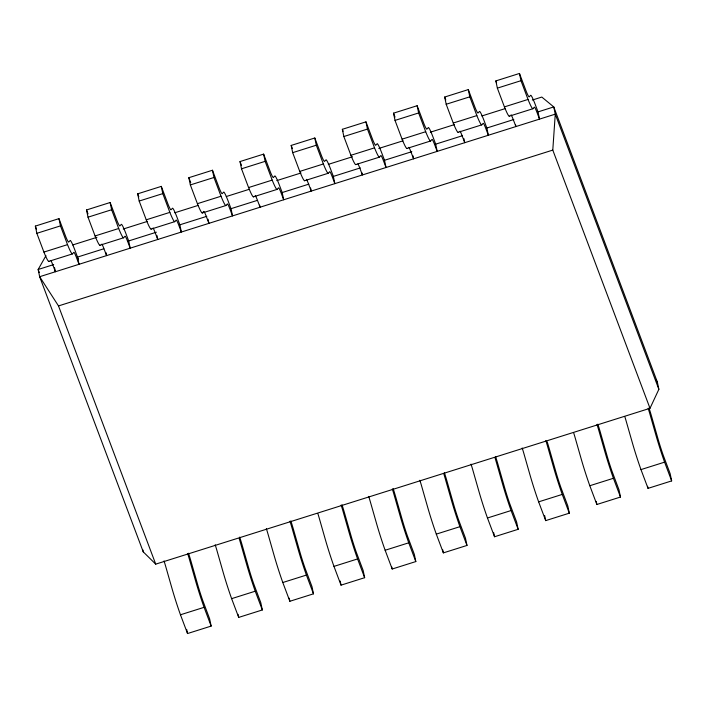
<?xml version="1.0" encoding="UTF-8"?>
<svg xmlns="http://www.w3.org/2000/svg" width="707" height="707" viewBox="0 0 707 707"><rect width="100%" height="100%" fill="white"/><g stroke="black" fill="none" stroke-linecap="round" stroke-linejoin="round"><path stroke-width="1.06" d="M45.955 255.66L38.16 269.482L39.654 276.711L143.247 551.867L155.717 564.142L649.998 408.301L552.786 150.096L555.26 114.154L553.767 106.925L541.801 97.062L532.336 100.049M649.998 408.301L658.862 389.31L657.36 382.08L553.767 106.925L538 111.9L539.521 119.121L537.17 112.864A15.457 1.149 72.5 0 0 534.342 107.164L533.034 108.666A35.88 2.678 72.5 0 1 528.032 99.448L520.971 80.695L519.468 73.457L495.854 80.907L497.357 88.136L504.418 106.898A35.88 2.678 72.5 0 0 509.42 116.116M203.722 211.393L202.414 212.904A35.88 2.678 72.5 0 1 197.412 203.687L190.351 184.925L188.849 177.696L212.471 170.246L219.4 188.628A23.455 1.75 72.5 0 0 222.148 193.691L223.721 192.065A27.882 2.077 72.5 0 1 228.025 200.753L231.021 208.68L232.515 215.909L230.164 209.661A15.457 1.149 72.5 0 0 227.336 203.952L226.028 205.454A35.88 2.678 72.5 0 1 221.026 196.237L213.965 177.484L212.471 170.246M48.916 261.298A35.88 2.678 72.5 0 1 43.914 252.081L36.844 233.319L35.35 226.09L58.964 218.64L65.901 237.022A23.455 1.75 72.5 0 0 68.65 242.086L70.223 240.46A27.882 2.077 72.5 0 1 74.527 249.147L78.291 259.133M100.085 245.17A35.88 2.678 72.5 0 1 95.074 235.952L88.013 217.19L86.519 209.961L110.133 202.511L117.07 220.884A23.455 1.75 72.5 0 0 119.819 225.948L121.383 224.322A27.882 2.077 72.5 0 1 125.696 233.01L128.683 240.946L130.185 248.175L127.826 241.918A15.457 1.149 72.5 0 0 124.998 236.218L123.698 237.72A35.88 2.678 72.5 0 1 118.696 228.502L111.626 209.74L110.133 202.511M151.245 229.033A35.88 2.678 72.5 0 1 146.243 219.815L139.182 201.053L137.688 193.824L161.302 186.383L168.231 204.756A23.455 1.75 72.5 0 0 170.988 209.82L172.552 208.194A27.882 2.077 72.5 0 1 176.856 216.881L179.852 224.808L181.345 232.037L178.995 225.789A15.457 1.149 72.5 0 0 176.167 220.08L174.868 221.591A35.88 2.678 72.5 0 1 169.857 212.374L162.796 193.612L161.302 186.383M253.583 196.776A35.88 2.678 72.5 0 1 248.581 187.558L241.52 168.796L240.018 161.558L263.631 154.117L270.569 172.49A23.455 1.75 72.5 0 0 273.317 177.554L274.89 175.928A27.882 2.077 72.5 0 1 279.194 184.615L282.19 192.543L283.684 199.781L281.333 193.524A15.457 1.149 72.5 0 0 278.505 187.823L277.197 189.326A35.88 2.678 72.5 0 1 272.195 180.108L265.134 161.346L263.631 154.117M304.752 180.639A35.88 2.678 72.5 0 1 299.75 171.421L292.68 152.659L291.187 145.43L314.801 137.989L321.738 156.362A23.455 1.75 72.5 0 0 324.486 161.426L326.06 159.8A27.882 2.077 72.5 0 1 330.363 168.487L333.351 176.414L334.853 183.643L332.493 177.395A15.457 1.149 72.5 0 0 329.665 171.686L328.366 173.197A35.88 2.678 72.5 0 1 323.364 163.98L316.303 145.218L314.801 137.989M355.921 164.51A35.88 2.678 72.5 0 1 350.911 155.293L343.849 136.531L342.356 129.301L365.97 121.851L372.907 140.233A23.455 1.75 72.5 0 0 375.656 145.297L377.22 143.671A27.882 2.077 72.5 0 1 381.524 152.359L384.52 160.286L386.022 167.515L383.662 161.258A15.457 1.149 72.5 0 0 380.834 155.558L379.535 157.06A35.88 2.678 72.5 0 1 374.533 147.843L367.463 129.089L365.97 121.851M407.082 148.373A35.88 2.678 72.5 0 1 402.08 139.164L395.019 120.402L393.525 113.164L417.139 105.723L424.067 124.096A23.455 1.75 72.5 0 0 426.816 129.16L428.389 127.534A27.882 2.077 72.5 0 1 432.693 136.221L435.689 144.148L437.182 151.386L434.832 145.129A15.457 1.149 72.5 0 0 432.004 139.42L430.704 140.932A35.88 2.678 72.5 0 1 425.694 131.714L418.632 112.952L417.139 105.723M458.251 132.244A35.88 2.678 72.5 0 1 453.249 123.027L446.188 104.265L444.685 97.036L468.299 89.595L475.237 107.968A23.455 1.75 72.5 0 0 477.985 113.032L479.558 111.406A27.882 2.077 72.5 0 1 483.862 120.093L486.858 128.02L488.351 135.249L486.001 129.001A15.457 1.149 72.5 0 0 483.173 123.292L481.865 124.803A35.88 2.678 72.5 0 1 476.863 115.586L469.802 96.824L468.299 89.595M36.844 233.319L60.466 225.878L58.964 218.64M88.013 217.19L111.626 209.74M139.182 201.053L162.796 193.612M190.351 184.925L213.965 177.484M241.52 168.796L265.134 161.346M292.68 152.659L316.303 145.218M343.849 136.531L367.463 129.089M395.019 120.402L418.632 112.952M446.188 104.265L469.802 96.824M497.357 88.136L520.971 80.695M43.914 252.081L67.527 244.64A35.88 2.678 72.5 0 0 72.529 253.848L73.837 252.346A15.457 1.149 72.5 0 1 76.665 258.055L79.016 264.303L77.514 257.074L103.796 248.784M95.074 235.952L118.696 228.502M146.243 219.815L169.857 212.374M197.412 203.687L221.026 196.237M248.581 187.558L272.195 180.108M299.75 171.421L323.364 163.98M350.911 155.293L374.533 147.843M402.08 139.164L425.694 131.714M453.249 123.027L476.863 115.586M504.418 106.898L528.032 99.448M72.759 244.94L96.947 237.313M123.239 229.024L147.427 221.397M174.77 212.78L197.907 205.481M226.302 196.528L249.438 189.237M276.782 180.612L300.97 172.994M328.313 164.369L352.501 156.742M378.793 148.452L402.981 140.826M430.324 132.209L454.513 124.582M481.856 115.966L504.992 108.666M48.748 261.378L72.361 253.937M99.917 245.249L123.531 237.799M151.086 229.121L174.7 221.671M202.246 212.984L225.869 205.543M253.415 196.855L277.029 189.405M304.584 180.727L328.198 173.277M355.754 164.59L379.367 157.148M406.923 148.461L430.536 141.011M458.083 132.324L481.706 124.883M509.252 116.195L532.866 108.754M53.697 264.586L38.16 269.482L39.327 272.584M127.985 241.167L156.371 232.214M179.498 224.923L206.833 216.307M231.012 208.68L257.295 200.399M281.474 192.772L308.809 184.156M332.988 176.529L360.323 167.912M384.502 160.286L411.836 151.669M434.964 144.378L462.298 135.762M486.478 128.135L513.812 119.518M658.862 389.31L555.26 114.154L39.654 276.711L58.495 305.928L552.786 150.096M180.462 614.781L204.084 607.331L211.146 626.093L187.532 633.543L180.462 614.781A35.88 2.678 72.5 0 1 171.713 587.455L165.836 566.89A15.457 1.149 72.5 0 0 164.033 560.934M231.631 598.652L255.245 591.202L262.315 609.964L238.701 617.405L231.631 598.652A35.88 2.678 72.5 0 1 222.882 571.327L217.005 550.753A15.457 1.149 72.5 0 0 215.202 544.797M282.8 582.515L306.414 575.074L313.475 593.836L289.861 601.277L282.8 582.515A35.88 2.678 72.5 0 1 274.042 555.189L268.174 534.625A15.457 1.149 72.5 0 0 266.362 528.668M333.969 566.387L357.583 558.937L364.644 577.699L341.03 585.149L333.969 566.387A35.88 2.678 72.5 0 1 325.211 539.061L319.343 518.487A15.457 1.149 72.5 0 0 317.92 513.742M385.138 550.258L408.752 542.808L415.813 561.57L392.199 569.011L385.138 550.258A35.88 2.678 72.5 0 1 376.38 522.933L370.503 502.359A15.457 1.149 72.5 0 0 368.7 496.402M436.299 534.121L459.921 526.68L466.982 545.442L443.369 552.883L436.299 534.121A35.88 2.678 72.5 0 1 427.549 506.795L421.672 486.23A15.457 1.149 72.5 0 0 419.87 480.274M487.468 517.992L511.081 510.542L518.151 529.304L494.529 536.754L487.468 517.992A35.88 2.678 72.5 0 1 478.719 490.667L472.842 470.093A15.457 1.149 72.5 0 0 471.039 464.146M538.637 501.855L562.251 494.414L569.312 513.176L545.698 520.617L538.637 501.855A35.88 2.678 72.5 0 1 529.879 474.53L524.011 453.965A15.457 1.149 72.5 0 0 522.199 448.008M589.806 485.727L613.42 478.286L620.481 497.039L596.867 504.489L589.806 485.727A35.88 2.678 72.5 0 1 581.048 458.401L575.18 437.836A15.457 1.149 72.5 0 0 573.748 433.091M640.975 469.598L664.589 462.148L671.65 480.91L648.036 488.36L640.975 469.598A35.88 2.678 72.5 0 1 632.217 442.273L626.34 421.699A15.457 1.149 72.5 0 0 624.917 416.953M655.522 379.394L657.36 382.08M538.027 111.892L535.031 103.956A27.882 2.077 72.5 0 0 530.727 95.277L529.154 96.903A23.455 1.75 72.5 0 1 526.406 91.83L519.468 73.457M495.854 80.907L496.606 82.887M444.685 97.036L445.808 100.014M393.525 113.164L395.01 117.132M342.356 129.301L343.098 131.281M291.187 145.43L292.309 148.408M240.018 161.558L241.511 165.526M188.849 177.696L190.722 182.653M137.688 193.824L138.802 196.802M86.519 209.961L88.013 213.921M60.466 225.878L67.527 244.64M35.35 226.09L36.472 229.068M58.495 305.928L155.717 564.142M671.65 480.91L670.156 473.681L663.184 455.122A23.455 1.75 72.5 0 1 658.367 440.099L651.465 415.972A27.882 2.077 72.5 0 0 649.044 408.045M647.603 486.292L648.036 488.36M620.481 497.039L618.987 489.81L612.015 471.251A23.455 1.75 72.5 0 1 607.198 456.236L600.296 432.101A27.882 2.077 72.5 0 0 597.875 424.173M596.222 501.387L596.867 504.489M515.474 124.503L515.907 126.562L513.547 120.314A15.457 1.149 72.5 0 0 511.081 114.799M569.312 513.176L567.818 505.947L560.845 487.379A23.455 1.75 72.5 0 1 556.038 472.364L549.127 448.238A27.882 2.077 72.5 0 0 547.165 441.76M544.629 515.456L545.698 520.617M463.88 138.563L464.738 142.699L462.387 136.442A15.457 1.149 72.5 0 0 460.089 131.193M518.151 529.304L516.649 522.075L509.676 503.517A23.455 1.75 72.5 0 1 504.869 488.493L497.967 464.366A27.882 2.077 72.5 0 0 495.545 456.439M493.68 532.618L494.529 536.754M412.932 155.726L413.568 158.828L411.218 152.579A15.457 1.149 72.5 0 0 408.92 147.321M466.982 545.442L465.48 538.204L458.507 519.645A23.455 1.75 72.5 0 1 453.7 504.63L446.797 480.495A27.882 2.077 72.5 0 0 444.376 472.568M442.723 549.781L443.369 552.883M361.975 172.897L362.399 174.965L360.049 168.708A15.457 1.149 72.5 0 0 357.963 163.812M415.813 561.57L414.32 554.341L407.347 535.773A23.455 1.75 72.5 0 1 402.53 520.759L395.628 496.632A27.882 2.077 72.5 0 0 393.207 488.705M391.766 566.952L392.199 569.011M310.594 187.991L311.239 191.093L308.879 184.836A15.457 1.149 72.5 0 0 306.414 179.331M364.644 577.699L363.151 570.469L356.178 551.911A23.455 1.75 72.5 0 1 351.361 536.887L344.459 512.761A27.882 2.077 72.5 0 0 342.038 504.833M340.173 581.013L341.03 585.149M259.637 205.154L260.07 207.222L257.71 200.974A15.457 1.149 72.5 0 0 255.245 195.459M313.475 593.836L311.981 586.598L305.009 568.039A23.455 1.75 72.5 0 1 300.201 553.024L293.299 528.889A27.882 2.077 72.5 0 0 290.869 520.962M289.225 598.175L289.861 601.277M208.044 219.223L208.901 223.359L206.55 217.102A15.457 1.149 72.5 0 0 204.252 211.853M262.315 609.964L260.812 602.735L253.84 584.168A23.455 1.75 72.5 0 1 249.032 569.153L242.13 545.026A27.882 2.077 72.5 0 0 239.708 537.099M238.056 614.312L238.701 617.405M156.874 235.351L157.732 239.487L155.381 233.23A15.457 1.149 72.5 0 0 153.083 227.981M211.146 626.093L209.643 618.864L202.679 600.305A23.455 1.75 72.5 0 1 197.863 585.281L190.961 561.155A27.882 2.077 72.5 0 0 188.539 553.228M186.675 629.407L187.532 633.543M105.926 252.523L106.563 255.616L104.212 249.368A15.457 1.149 72.5 0 0 101.923 244.109M142.823 549.799L143.247 551.867M54.545 267.617L55.402 271.753L53.043 265.496A15.457 1.149 72.5 0 0 50.957 260.6M408.752 542.808A35.88 2.678 72.5 0 1 399.994 515.483L394.126 494.918A15.457 1.149 72.5 0 0 392.314 488.961M357.583 558.937A35.88 2.678 72.5 0 1 348.825 531.611L342.957 511.046A15.457 1.149 72.5 0 0 341.145 505.09M459.921 526.68A35.88 2.678 72.5 0 1 451.163 499.354L445.286 478.78A15.457 1.149 72.5 0 0 443.863 474.035M306.414 575.074A35.88 2.678 72.5 0 1 297.665 547.748L291.788 527.175A15.457 1.149 72.5 0 0 289.985 521.227M511.081 510.542A35.88 2.678 72.5 0 1 502.332 483.217L496.455 462.652A15.457 1.149 72.5 0 0 495.033 457.906M562.251 494.414A35.88 2.678 72.5 0 1 553.501 467.088L547.625 446.524A15.457 1.149 72.5 0 0 545.822 440.567M204.084 607.331A35.88 2.678 72.5 0 1 195.326 580.005L189.449 559.44A15.457 1.149 72.5 0 0 187.647 553.484M255.245 591.202A35.88 2.678 72.5 0 1 246.496 563.877L240.619 543.312A15.457 1.149 72.5 0 0 239.196 538.566M664.589 462.148A35.88 2.678 72.5 0 1 655.831 434.823L649.963 414.258A15.457 1.149 72.5 0 0 648.151 408.301M613.42 478.286A35.88 2.678 72.5 0 1 604.662 450.96L598.794 430.386A15.457 1.149 72.5 0 0 596.982 424.439"/></g></svg>
